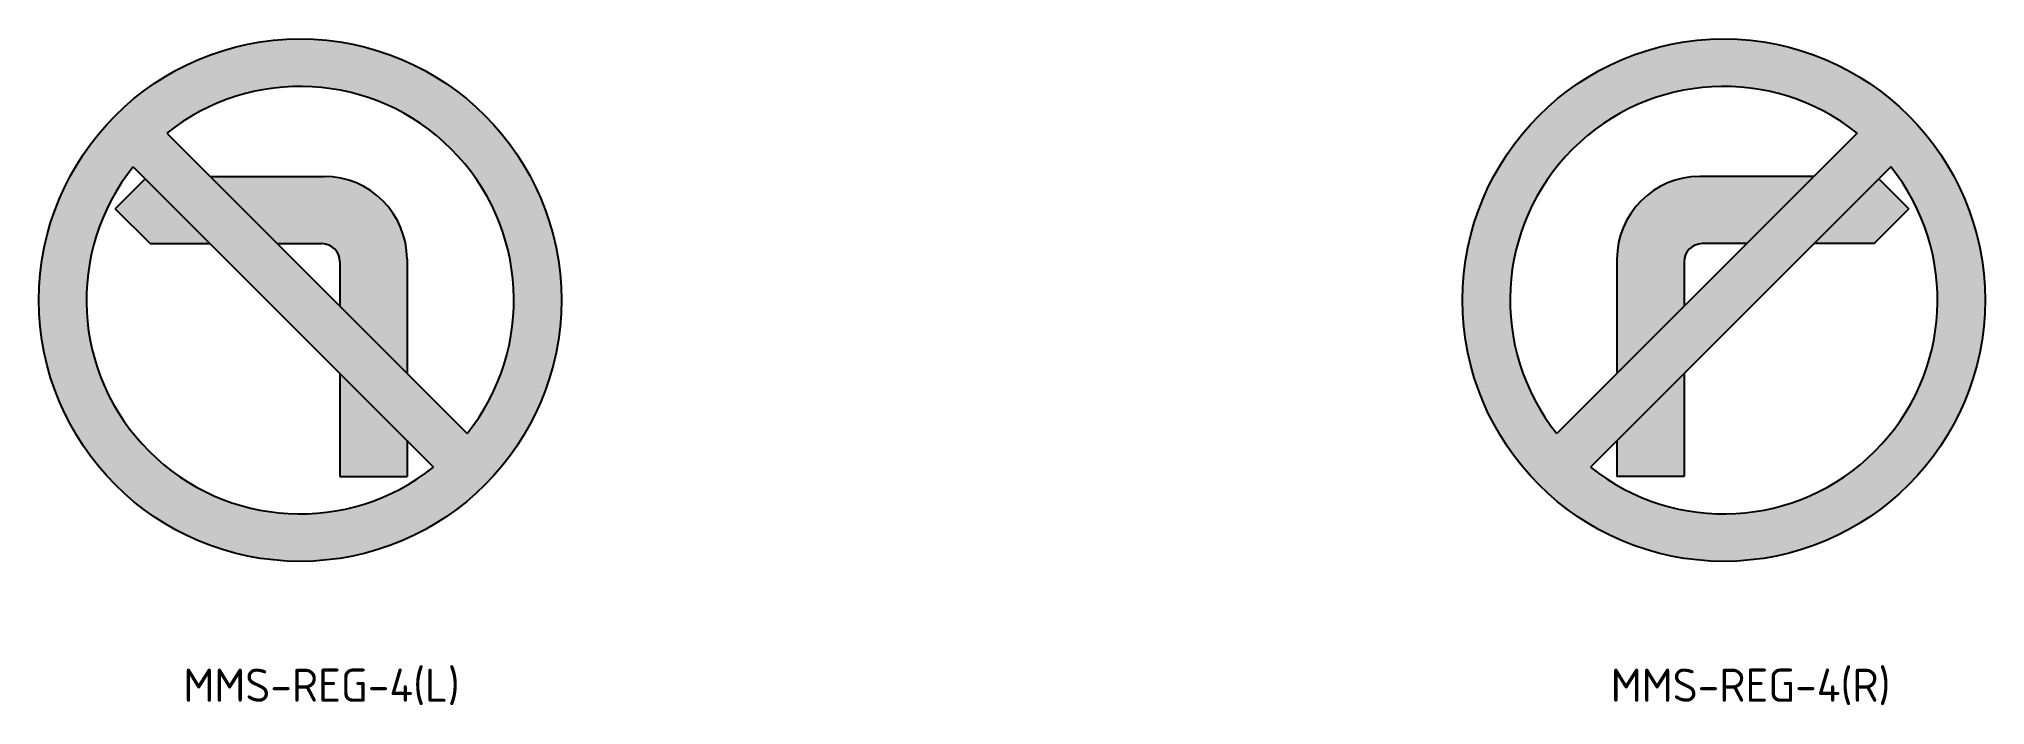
# Model space of a CAD drawing. Extents: x 93 to 298, y 169 to 240.
import ezdxf
from ezdxf.enums import TextEntityAlignment as Align

# ---------------------------------------------------------------- set-up
doc = ezdxf.new("R2010")
doc.units = 0
doc.header["$LTSCALE"] = 0.3
doc.header["$MEASUREMENT"] = 0
for name, color, linetype in [('L25', 1, 'CONTINUOUS'), ('L35', 3, 'CONTINUOUS'), ('red', 10, 'CONTINUOUS')]:
    doc.layers.add(name, color=color, linetype=linetype)
doc.styles.add('iso', font='iso3098b.shx')

msp = doc.modelspace()

# ---------------------------------------------------------------- hatches: boundary and pattern name
at = {"layer": 'L25'}
h = msp.add_hatch(color=256, dxfattribs=at)
h.paths.add_polyline_path([(123.47, 225.08), (111.45, 225.08), (118.53, 218), (123.22, 218, -0.414214), (125.11, 216.1), (125.11, 211.42), (132.19, 204.34), (132.19, 216.35, 0.414214)])
h.paths.add_polyline_path([(104.63, 224.83), (101.47, 221.66), (105.14, 218), (111.46, 218)])
h.paths.add_polyline_path([(125.11, 204.35), (125.11, 193.47), (132.19, 193.47), (132.19, 197.27)])
h = msp.add_hatch(color=256, dxfattribs=at)
h.paths.add_polyline_path([(259.55, 216.35), (259.55, 204.34), (266.63, 211.42), (266.63, 216.1, -0.414214), (268.53, 218), (273.21, 218), (280.29, 225.08), (268.27, 225.08, 0.414214)])
h.paths.add_polyline_path([(280.28, 218), (286.61, 218), (290.27, 221.66), (287.11, 224.83)])
h.paths.add_polyline_path([(259.55, 197.27), (259.55, 193.47), (266.63, 193.47), (266.63, 204.35)])
at = {"layer": 'red'}
h = msp.add_hatch(color=256, dxfattribs=at)
h.paths.add_polyline_path([(93.44, 212.05, 1), (148.44, 212.05, 1)])
h.paths.add_polyline_path([(138.52, 198.01), (106.9, 229.63, -0.894427)], flags=16)
h.paths.add_polyline_path([(103.36, 226.1), (134.98, 194.48, -0.894427)], flags=16)
h = msp.add_hatch(color=256, dxfattribs=at)
h.paths.add_polyline_path([(243.3, 212.05, 1), (298.3, 212.05, 1)])
h.paths.add_polyline_path([(284.85, 229.63), (253.22, 198.01, -0.894427)], flags=16)
h.paths.add_polyline_path([(288.38, 226.1, -0.894427), (256.76, 194.48)], flags=16)

# ---------------------------------------------------------------- linework, layer by layer
at = {"layer": 'L25'}
for p, q in [((104.63, 224.83), (101.47, 221.66)), ((111.45, 225.08), (123.47, 225.08)), ((280.29, 225.08), (268.27, 225.08)), ((287.11, 224.83), (290.27, 221.66)), ((105.14, 218), (101.47, 221.66)), ((286.61, 218), (290.27, 221.66)), ((105.14, 218), (111.46, 218)), ((118.53, 218), (123.22, 218)), ((273.21, 218), (268.53, 218)), ((286.61, 218), (280.28, 218)), ((125.11, 216.1), (125.11, 211.42)), ((132.19, 216.35), (132.19, 204.34)), ((259.55, 216.35), (259.55, 204.34)), ((266.63, 216.1), (266.63, 211.42)), ((125.11, 204.35), (125.11, 193.47)), ((266.63, 204.35), (266.63, 193.47)), ((132.19, 197.27), (132.19, 193.47)), ((259.55, 197.27), (259.55, 193.47)), ((125.11, 193.47), (132.19, 193.47)), ((266.63, 193.47), (259.55, 193.47))]:
    msp.add_line(p, q, dxfattribs=at)
for centre, radius, start, end in [((123.47, 216.35), 8.72, 0, 90), ((268.27, 216.35), 8.72, 90, 180), ((123.22, 216.1), 1.9, 0, 90), ((268.53, 216.1), 1.9, 90, 180)]:
    msp.add_arc(centre, radius, start, end, dxfattribs=at)
at = {"layer": 'red'}
for p, q in [((106.9, 229.63), (138.52, 198.01)), ((284.85, 229.63), (253.22, 198.01)), ((103.36, 226.1), (134.98, 194.48)), ((288.38, 226.1), (256.76, 194.48))]:
    msp.add_line(p, q, dxfattribs=at)
for centre in [(120.94, 212.05), (270.8, 212.05)]:
    msp.add_circle(centre, 27.5, dxfattribs=at)
for centre, start, end in [((120.94, 212.05), 321.3794, 128.6206), ((270.8, 212.05), 51.3794, 218.6206), ((120.94, 212.05), 141.3794, 308.6206), ((270.8, 212.05), 231.3794, 38.6206)]:
    msp.add_arc(centre, 22.5, start, end, dxfattribs=at)

# ---------------------------------------------------------------- texts
at = {"layer": 'L35', "style": 'iso'}
for s, p in [('MMS-REG-4(L)', (123.19, 169.76)), ('MMS-REG-4(R)', (273.62, 169.76))]:
    msp.add_text(s, height=3.5, dxfattribs=at).set_placement(p, align=Align.CENTER)

doc.saveas('drawing.dxf')
